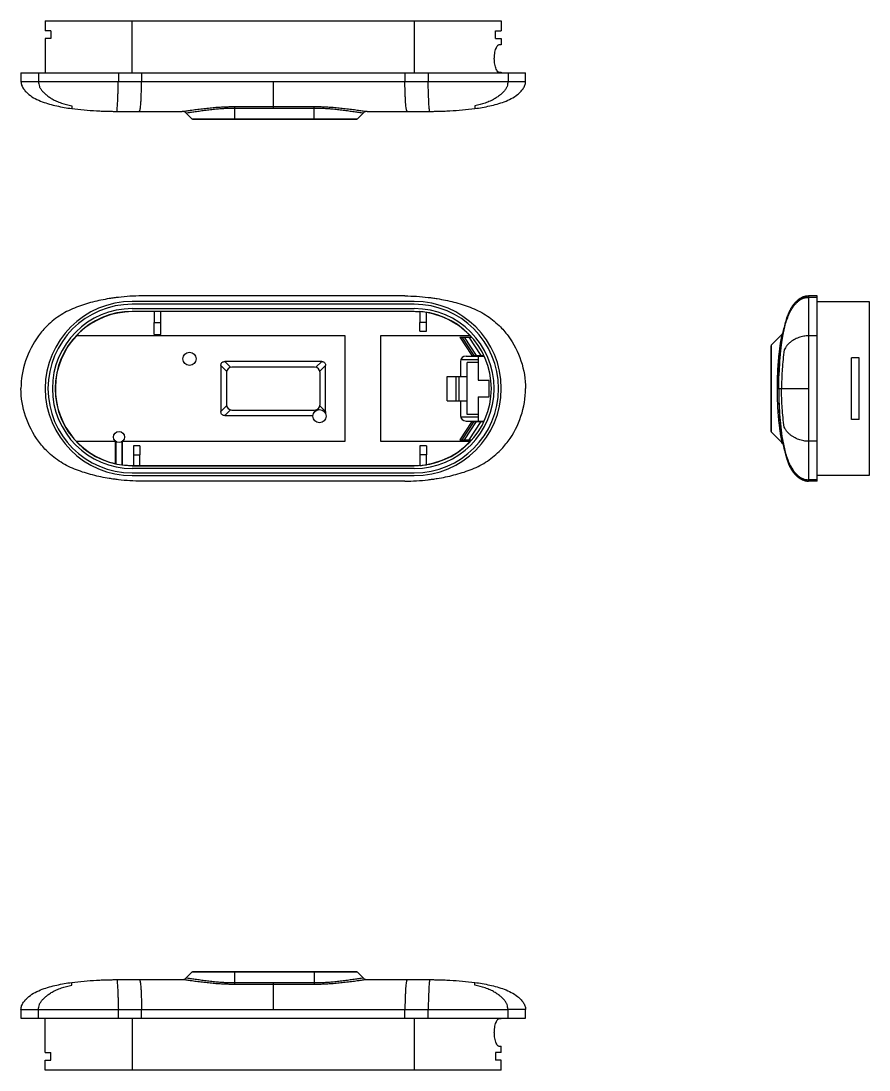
# Model space of a CAD drawing. Extents: x 12 to 460, y -119 to 203.
# Drawn here: x 157.4 to 234.4, y -119.3 to -24.1 of the extents above; entities that cross this region are included whole.
import ezdxf

# ---------------------------------------------------------------- set-up
doc = ezdxf.new("R2010")
doc.units = 0
doc.header["$LTSCALE"] = 16.335
doc.header["$MEASUREMENT"] = 0
doc.layers.get('0').update_dxf_attribs({"linetype": 'CONTINUOUS'})

msp = doc.modelspace()

# ---------------------------------------------------------------- linework, layer by layer
at = {"color": 7, "linetype": 'Continuous'}
for p, q in [((159.58, -24.143), (159.58, -25.043)), ((159.58, -24.143), (200.98, -24.143)), ((167.48, -28.843), (167.48, -24.143)), ((193.08, -24.143), (193.08, -28.843)), ((200.98, -24.143), (200.98, -25.043)), ((160.093, -25.043), (159.58, -25.043)), ((160.093, -25.043), (160.093, -25.743)), ((200.467, -25.043), (200.98, -25.043)), ((200.467, -25.743), (200.467, -25.043)), ((159.58, -25.743), (159.58, -28.843)), ((160.093, -25.743), (159.58, -25.743)), ((200.467, -25.743), (200.98, -25.743)), ((200.98, -26.293), (200.76, -26.293)), ((200.98, -25.743), (200.98, -26.293)), ((157.38, -28.843), (157.38, -29.643)), ((157.38, -28.843), (203.18, -28.843)), ((158.968, -28.843), (158.969, -29.644)), ((166.22, -28.843), (166.22, -29.643)), ((168.333, -28.843), (168.333, -29.643)), ((192.227, -28.843), (192.227, -29.643)), ((194.34, -28.843), (194.34, -29.643)), ((200.76, -28.793), (200.98, -28.793)), ((200.98, -28.793), (200.98, -28.843)), ((201.592, -28.843), (201.591, -29.644)), ((203.18, -29.643), (203.18, -28.843)), ((157.38, -29.643), (203.18, -29.643)), ((180.28, -29.643), (180.28, -32.047)), ((161.985, -31.845), (161.985, -32.085)), ((161.985, -32.085), (161.985, -32.087)), ((166.095, -32.343), (171.997, -32.343)), ((176.804, -33.043), (176.805, -31.908)), ((184.004, -33.043), (184.004, -31.908)), ((188.812, -32.343), (194.465, -32.343)), ((198.575, -31.845), (198.575, -32.085)), ((198.575, -32.085), (198.575, -32.087)), ((172.351, -32.49), (172.875, -33.014)), ((172.875, -33.014), (187.934, -33.014)), ((172.946, -33.043), (187.863, -33.043)), ((188.458, -32.49), (187.934, -33.014)), ((192.227, -49.091), (168.333, -49.091)), ((228.766, -49.094), (228.767, -49.094)), ((228.859, -49.091), (228.767, -49.094)), ((228.859, -49.091), (228.859, -65.891)), ((229.659, -49.091), (228.859, -49.091)), ((229.659, -49.217), (228.859, -49.217)), ((229.659, -65.891), (229.659, -49.091)), ((193.08, -49.591), (167.48, -49.591)), ((193.08, -49.841), (167.48, -49.841)), ((167.48, -50.241), (193.08, -50.241)), ((227.857, -49.517), (227.858, -49.517)), ((229.659, -49.591), (234.359, -49.591)), ((234.359, -49.591), (234.359, -65.391)), ((167.48, -50.491), (167.48, -50.514)), ((193.08, -50.491), (167.48, -50.491)), ((169.48, -50.514), (167.48, -50.514)), ((169.48, -50.494), (169.48, -51.491)), ((170.08, -50.494), (169.48, -50.494)), ((170.08, -51.491), (170.08, -50.494)), ((193.08, -50.514), (170.08, -50.514)), ((193.08, -50.491), (193.08, -50.514)), ((193.58, -50.512), (193.58, -51.491)), ((194.18, -51.491), (194.18, -50.581)), ((169.48, -51.491), (170.08, -51.491)), ((169.484, -52.587), (169.484, -51.491)), ((170.077, -52.587), (170.077, -51.491)), ((194.18, -51.491), (193.58, -51.491)), ((193.584, -52.287), (193.584, -51.491)), ((193.584, -52.287), (194.177, -52.287)), ((194.177, -52.287), (194.177, -51.491)), ((226.603, -52.237), (226.504, -52.749)), ((226.603, -52.237), (226.603, -52.234)), ((162.421, -52.687), (186.77, -52.687)), ((169.484, -52.587), (170.077, -52.587)), ((186.77, -52.687), (186.77, -62.282)), ((190.03, -52.687), (198.139, -52.687)), ((190.03, -62.282), (190.03, -52.687)), ((197.212, -52.841), (198.311, -52.841)), ((197.212, -52.841), (198.305, -54.491)), ((197.388, -52.841), (198.48, -54.491)), ((198.729, -54.491), (197.636, -52.841)), ((199.153, -54.491), (198.06, -52.841)), ((225.488, -53.561), (226.458, -52.591)), ((226.504, -52.75), (226.504, -52.749)), ((229.659, -52.711), (228.858, -52.711)), ((225.459, -53.632), (225.459, -61.349)), ((225.488, -53.561), (225.488, -61.42)), ((184.676, -55.041), (175.884, -55.041)), ((175.884, -55.041), (176.401, -55.558)), ((184.159, -55.558), (184.676, -55.041)), ((197.28, -55.041), (197.28, -56.392)), ((198.88, -54.893), (197.302, -54.893)), ((197.78, -54.541), (199.422, -54.541)), ((198.88, -55.141), (197.88, -55.141)), ((197.88, -59.841), (197.88, -55.141)), ((198.305, -54.491), (199.403, -54.491)), ((198.88, -54.541), (198.88, -56.741)), ((232.759, -60.291), (232.759, -54.691)), ((233.459, -54.691), (232.759, -54.691)), ((233.459, -60.291), (233.459, -54.691)), ((175.53, -55.394), (175.53, -59.587)), ((176.047, -55.911), (175.53, -55.394)), ((176.03, -56.041), (176.03, -58.941)), ((184.03, -55.541), (176.53, -55.541)), ((185.03, -55.394), (184.513, -55.911)), ((184.53, -58.941), (184.53, -56.041)), ((185.03, -59.587), (185.03, -55.394)), ((196.08, -56.391), (197.88, -56.391)), ((196.08, -58.591), (196.08, -56.391)), ((196.855, -56.391), (196.855, -58.591)), ((197.129, -56.391), (197.129, -58.591)), ((198.88, -56.741), (199.88, -56.741)), ((199.88, -58.241), (199.88, -56.741)), ((226.012, -57.491), (228.859, -57.491)), ((196.08, -58.591), (197.88, -58.591)), ((197.28, -58.591), (197.28, -59.941)), ((198.88, -58.241), (199.88, -58.241)), ((198.88, -58.241), (198.88, -60.441)), ((175.53, -59.587), (176.047, -59.07)), ((176.401, -59.424), (175.884, -59.941)), ((175.884, -59.941), (183.882, -59.941)), ((176.53, -59.441), (184.03, -59.441)), ((184.159, -59.424), (184.197, -59.461)), ((184.513, -59.07), (185.03, -59.587)), ((198.88, -59.841), (197.88, -59.841)), ((198.305, -60.491), (197.212, -62.141)), ((198.88, -60.091), (197.303, -60.091)), ((198.48, -60.491), (197.388, -62.141)), ((197.636, -62.141), (198.729, -60.491)), ((197.78, -60.441), (199.422, -60.441)), ((198.06, -62.141), (199.153, -60.491)), ((198.305, -60.491), (199.403, -60.491)), ((233.459, -60.291), (232.759, -60.291)), ((226.458, -62.39), (225.488, -61.42)), ((165.963, -62.282), (162.409, -62.282)), ((165.963, -64.3), (165.963, -62.282)), ((165.98, -62.291), (165.98, -64.321)), ((166.58, -64.425), (166.58, -62.291)), ((166.597, -64.411), (166.597, -62.282)), ((186.77, -62.282), (166.597, -62.282)), ((167.584, -62.694), (167.584, -63.491)), ((168.177, -62.694), (167.584, -62.694)), ((168.177, -62.694), (168.177, -63.491)), ((198.151, -62.282), (190.03, -62.282)), ((194.177, -62.694), (193.584, -62.694)), ((193.584, -62.694), (193.584, -63.491)), ((194.177, -62.694), (194.177, -63.491)), ((197.212, -62.141), (198.311, -62.141)), ((226.504, -62.23), (226.504, -62.232)), ((226.504, -62.232), (226.603, -62.744)), ((226.603, -62.744), (226.603, -62.747)), ((229.659, -62.27), (228.858, -62.271)), ((167.58, -63.491), (167.58, -64.487)), ((167.58, -63.491), (168.18, -63.491)), ((168.18, -64.487), (168.18, -63.491)), ((194.18, -63.491), (193.58, -63.491)), ((193.58, -63.491), (193.58, -64.469)), ((194.18, -64.4), (194.18, -63.491)), ((165.963, -64.3), (165.98, -64.321)), ((167.48, -64.491), (167.48, -64.467)), ((167.48, -64.467), (167.58, -64.467)), ((167.48, -64.491), (193.08, -64.491)), ((168.18, -64.487), (167.58, -64.487)), ((168.18, -64.467), (193.08, -64.467)), ((193.08, -64.491), (193.08, -64.467)), ((193.08, -64.741), (167.48, -64.741)), ((167.48, -65.141), (193.08, -65.141)), ((167.48, -65.391), (193.08, -65.391)), ((227.857, -65.464), (227.858, -65.465)), ((234.359, -65.391), (229.659, -65.391)), ((192.227, -65.891), (168.333, -65.891)), ((228.763, -65.887), (228.768, -65.887)), ((228.768, -65.887), (228.859, -65.891)), ((229.659, -65.764), (228.859, -65.764)), ((229.659, -65.891), (228.859, -65.891)), ((166.095, -111.115), (171.997, -111.115)), ((172.351, -110.968), (172.875, -110.444)), ((187.934, -110.444), (172.875, -110.444)), ((187.863, -110.415), (172.946, -110.415)), ((176.805, -111.55), (176.804, -110.415)), ((184.004, -110.415), (184.004, -111.55)), ((188.458, -110.968), (187.934, -110.444)), ((188.812, -111.115), (194.465, -111.115)), ((161.985, -111.373), (161.985, -111.371)), ((161.985, -111.613), (161.985, -111.373)), ((180.28, -111.411), (180.28, -113.815)), ((198.575, -111.373), (198.575, -111.371)), ((198.575, -111.613), (198.575, -111.373)), ((157.38, -113.815), (157.38, -114.615)), ((157.38, -113.815), (201.592, -113.815)), ((158.968, -114.615), (158.969, -113.814)), ((166.22, -114.615), (166.22, -113.815)), ((168.333, -114.615), (168.333, -113.815)), ((192.227, -114.615), (192.227, -113.815)), ((194.34, -114.615), (194.34, -113.815)), ((201.592, -114.615), (201.591, -113.814)), ((203.18, -113.815), (201.592, -113.814)), ((203.18, -114.615), (203.18, -113.815)), ((157.38, -114.615), (203.18, -114.615)), ((159.58, -117.715), (159.58, -114.615)), ((167.48, -114.615), (167.48, -119.315)), ((193.08, -114.615), (193.08, -119.315)), ((200.98, -114.665), (200.761, -114.665)), ((200.98, -114.665), (200.98, -114.615)), ((159.58, -117.715), (160.093, -117.715)), ((160.093, -118.415), (160.093, -117.715)), ((200.98, -117.715), (200.467, -117.715)), ((200.467, -117.715), (200.467, -118.415)), ((200.761, -117.165), (200.98, -117.165)), ((200.98, -117.715), (200.98, -117.165)), ((159.58, -119.315), (159.58, -118.415)), ((159.58, -118.415), (160.093, -118.415)), ((200.98, -118.415), (200.467, -118.415)), ((200.98, -119.315), (200.98, -118.415)), ((200.98, -119.315), (159.58, -119.315))]:
    msp.add_line(p, q, dxfattribs=at)
for centre, radius in [((172.68, -54.791), 0.6), ((184.48, -59.991), 0.6), ((166.28, -61.891), 0.5)]:
    msp.add_circle(centre, radius, dxfattribs=at)
for centre, radius, start, end in [((171.997, -32.843), 0.5, 45.00036, 90.00051), ((188.812, -32.843), 0.5, 89.99949, 134.99964), ((172.946, -32.943), 0.1, 225, 270), ((187.863, -32.943), 0.1, 270, 315), ((167.48, -57.491), 7.9, 90, 270), ((167.48, -57.491), 7.65, 90, 270), ((167.48, -57.491), 7.25, 90, 270), ((193.08, -57.491), 7.9, 270, 90), ((193.08, -57.491), 7.65, 270, 90), ((193.08, -57.491), 7.25, 270, 90), ((167.48, -57.491), 7, 90, 270), ((167.48, -57.491), 6.976, 90, 257.44266), ((193.08, -57.491), 7, 270, 90), ((193.08, -57.491), 6.976, 85.90038, 90), ((193.08, -57.491), 6.997, 80.95436, 85.90191), ((193.08, -57.491), 6.976, 41.80965, 80.96674), ((226.102, -52.241), 0.5, 315, 338.21608), ((226.104, -52.238), 0.5, 315.0003, 336.79943), ((225.559, -53.632), 0.1, 135, 180), ((197.78, -55.041), 0.5, 90, 180), ((193.08, -57.491), 6.976, 25.01678, 25.37896), ((176.53, -56.041), 0.5, 90, 180), ((184.03, -56.041), 0.5, 0, 90), ((176.53, -58.941), 0.5, 180, 270), ((184.03, -58.941), 0.5, 270, 0), ((197.78, -59.941), 0.5, 180, 270), ((193.08, -57.491), 6.976, 334.62104, 334.98322), ((225.559, -61.349), 0.1, 180, 225), ((193.08, -57.491), 6.976, 279.03322, 318.18973), ((226.102, -62.741), 0.5, 21.78392, 45), ((226.104, -62.743), 0.5, 23.20094, 45), ((167.48, -57.491), 6.976, 262.72642, 270), ((193.08, -57.491), 6.976, 270, 274.09962), ((193.08, -57.491), 6.997, 274.09809, 279.04564), ((171.997, -110.615), 0.5, 269.99949, 314.99964), ((172.946, -110.515), 0.1, 90, 135), ((187.863, -110.515), 0.1, 45, 90), ((188.812, -110.615), 0.5, 225.00036, 270.00051)]:
    msp.add_arc(centre, radius, start, end, dxfattribs=at)
for points, knots in [([(200.346, -27.543), (200.346, -27.485), (200.351, -27.334), (200.376, -27.1), (200.427, -26.854), (200.494, -26.642), (200.573, -26.47), (200.651, -26.348), (200.727, -26.293), (200.76, -26.293)], [0, 0, 0, 0, 0.17553, 0.452671, 0.704744, 0.928767, 1.118514, 1.268123, 1.369109, 1.369109, 1.369109, 1.369109]), ([(200.76, -28.793), (200.727, -28.793), (200.646, -28.734), (200.562, -28.597), (200.478, -28.403), (200.413, -28.176), (200.367, -27.924), (200.352, -27.749), (200.349, -27.657)], [0, 0, 0, 0, 0.101464, 0.269135, 0.48845, 0.730451, 0.977511, 1.255125, 1.255125, 1.255125, 1.255125]), ([(157.38, -29.643), (157.38, -29.757), (157.428, -29.989), (157.6, -30.298), (157.831, -30.571), (158.177, -30.89), (158.668, -31.206), (159.305, -31.477), (159.961, -31.686), (160.851, -31.912), (161.53, -32.026), (161.985, -32.087)], [0, 0, 0, 0, 0.341254, 0.69244, 1.05344, 1.409244, 2.10214, 2.791058, 3.480179, 4.167572, 5.543331, 5.543331, 5.543331, 5.543331]), ([(158.968, -29.644), (158.981, -29.713), (159.004, -29.857), (159.042, -30.087), (159.171, -30.314), (159.344, -30.538), (159.565, -30.756), (159.828, -30.969), (160.134, -31.178), (160.36, -31.303), (160.481, -31.362)], [0, 0, 0, 0, 0.208715, 0.438469, 0.69562, 0.978836, 1.287368, 1.624075, 1.992534, 2.396651, 2.396651, 2.396651, 2.396651]), ([(166.095, -32.343), (166.095, -32.336), (166.098, -32.31), (166.104, -32.249), (166.114, -32.143), (166.129, -31.972), (166.143, -31.776), (166.155, -31.559), (166.167, -31.331), (166.179, -31.04), (166.189, -30.748), (166.198, -30.468), (166.205, -30.219), (166.213, -29.941), (166.218, -29.746), (166.22, -29.643)], [0, 0, 0, 0, 0.020599, 0.080246, 0.182636, 0.342054, 0.59457, 0.771685, 0.994187, 1.278513, 1.64706, 1.869124, 2.118341, 2.395932, 2.703567, 2.703567, 2.703567, 2.703567]), ([(168.109, -32.343), (168.12, -32.343), (168.138, -32.326), (168.153, -32.299), (168.167, -32.264), (168.181, -32.22), (168.195, -32.162), (168.209, -32.09), (168.23, -31.954), (168.248, -31.786), (168.265, -31.574), (168.279, -31.35), (168.293, -31.056), (168.304, -30.758), (168.312, -30.471), (168.319, -30.217), (168.326, -29.938), (168.331, -29.744), (168.333, -29.643)], [0, 0, 0, 0, 0.03375, 0.060995, 0.097183, 0.143722, 0.202248, 0.274774, 0.364705, 0.613239, 0.783231, 1.000867, 1.287085, 1.666022, 1.895074, 2.149631, 2.428447, 2.731504, 2.731504, 2.731504, 2.731504]), ([(192.451, -32.343), (192.44, -32.343), (192.423, -32.326), (192.407, -32.299), (192.393, -32.264), (192.38, -32.22), (192.366, -32.162), (192.352, -32.09), (192.331, -31.954), (192.313, -31.786), (192.295, -31.574), (192.281, -31.35), (192.267, -31.056), (192.256, -30.758), (192.248, -30.471), (192.241, -30.217), (192.234, -29.938), (192.229, -29.744), (192.227, -29.643)], [0, 0, 0, 0, 0.03375, 0.060995, 0.097183, 0.143722, 0.202248, 0.274774, 0.364705, 0.613239, 0.783231, 1.000867, 1.287085, 1.666022, 1.895074, 2.149631, 2.428447, 2.731504, 2.731504, 2.731504, 2.731504]), ([(194.465, -32.343), (194.465, -32.336), (194.462, -32.31), (194.456, -32.249), (194.446, -32.143), (194.431, -31.972), (194.417, -31.776), (194.405, -31.559), (194.393, -31.331), (194.381, -31.04), (194.371, -30.748), (194.362, -30.468), (194.355, -30.219), (194.347, -29.941), (194.342, -29.746), (194.34, -29.643)], [0, 0, 0, 0, 0.020599, 0.080246, 0.182636, 0.342054, 0.59457, 0.771685, 0.994187, 1.278513, 1.64706, 1.869124, 2.118341, 2.395932, 2.703567, 2.703567, 2.703567, 2.703567]), ([(198.575, -32.087), (199.03, -32.026), (199.709, -31.912), (200.599, -31.686), (201.255, -31.477), (201.892, -31.206), (202.383, -30.89), (202.729, -30.571), (202.96, -30.298), (203.132, -29.989), (203.18, -29.757), (203.18, -29.643)], [0, 0, 0, 0, 1.375759, 2.063152, 2.752272, 3.441191, 4.134087, 4.489891, 4.850891, 5.202077, 5.543331, 5.543331, 5.543331, 5.543331]), ([(201.592, -29.644), (201.58, -29.713), (201.556, -29.857), (201.518, -30.087), (201.389, -30.314), (201.216, -30.538), (200.995, -30.756), (200.732, -30.969), (200.426, -31.178), (200.201, -31.303), (200.08, -31.362)], [0, 0, 0, 0, 0.208715, 0.438469, 0.69562, 0.978836, 1.287368, 1.624075, 1.992534, 2.396651, 2.396651, 2.396651, 2.396651]), ([(160.481, -31.362), (160.517, -31.38), (160.701, -31.466), (161.195, -31.654), (161.668, -31.776), (161.985, -31.845)], [0, 0, 0, 0, 0.12217, 0.610731, 1.582996, 1.582996, 1.582996, 1.582996]), ([(200.08, -31.362), (200.043, -31.38), (199.859, -31.466), (199.365, -31.654), (198.892, -31.776), (198.575, -31.845)], [0, 0, 0, 0, 0.12217, 0.610731, 1.582996, 1.582996, 1.582996, 1.582996]), ([(161.985, -32.087), (162.358, -32.136), (163.11, -32.215), (164.055, -32.282), (164.818, -32.319), (165.317, -32.335), (165.743, -32.342), (165.976, -32.343), (166.095, -32.343)], [0, 0, 0, 0, 1.128453, 2.266659, 2.841993, 3.421094, 3.765093, 4.120309, 4.120309, 4.120309, 4.120309]), ([(171.997, -32.343), (172.027, -32.339), (172.145, -32.324), (172.404, -32.29), (172.806, -32.236), (173.304, -32.169), (173.847, -32.1), (174.399, -32.038), (174.939, -31.986), (175.455, -31.948), (175.937, -31.924), (176.383, -31.91), (176.668, -31.908), (176.805, -31.908)], [0, 0, 0, 0, 0.08999, 0.356014, 0.78346, 1.307205, 1.864795, 2.425383, 2.972374, 3.492428, 3.97643, 4.421679, 4.831356, 4.831356, 4.831356, 4.831356]), ([(172.351, -32.49), (172.378, -32.486), (172.486, -32.47), (172.724, -32.436), (173.094, -32.381), (173.553, -32.312), (174.055, -32.242), (174.565, -32.178), (175.067, -32.125), (175.546, -32.086), (175.995, -32.06), (176.411, -32.047), (176.677, -32.044), (176.804, -32.044)], [0, 0, 0, 0, 0.082567, 0.327088, 0.720782, 1.2043, 1.720308, 2.240245, 2.748534, 3.232528, 3.68345, 4.098549, 4.480606, 4.480606, 4.480606, 4.480606]), ([(176.804, -32.044), (177.195, -32.044), (177.972, -32.045), (179.13, -32.046), (179.898, -32.047), (180.28, -32.047)], [0, 0, 0, 0, 1.171456, 2.329975, 3.47564, 3.47564, 3.47564, 3.47564]), ([(176.805, -31.908), (177.195, -31.908), (177.972, -31.909), (179.13, -31.91), (179.898, -31.91), (180.28, -31.91)], [0, 0, 0, 0, 1.171487, 2.329887, 3.475288, 3.475288, 3.475288, 3.475288]), ([(180.28, -31.91), (180.689, -31.91), (181.511, -31.91), (182.753, -31.909), (183.585, -31.908), (184.004, -31.908)], [0, 0, 0, 0, 1.226442, 2.467735, 3.724036, 3.724036, 3.724036, 3.724036]), ([(180.28, -32.047), (180.689, -32.047), (181.512, -32.046), (182.753, -32.045), (183.586, -32.044), (184.004, -32.044)], [0, 0, 0, 0, 1.226719, 2.468123, 3.724362, 3.724362, 3.724362, 3.724362]), ([(184.004, -31.908), (184.14, -31.908), (184.425, -31.91), (184.871, -31.923), (185.352, -31.948), (185.868, -31.986), (186.407, -32.038), (186.958, -32.1), (187.501, -32.169), (188, -32.236), (188.403, -32.29), (188.663, -32.324), (188.782, -32.339), (188.812, -32.343)], [0, 0, 0, 0, 0.409124, 0.853715, 1.337039, 1.856515, 2.403073, 2.963333, 3.520843, 4.04501, 4.47355, 4.740799, 4.831335, 4.831335, 4.831335, 4.831335]), ([(184.004, -32.044), (184.132, -32.044), (184.397, -32.046), (184.812, -32.06), (185.261, -32.085), (185.74, -32.125), (186.241, -32.177), (186.751, -32.242), (187.253, -32.312), (187.713, -32.38), (188.083, -32.435), (188.322, -32.47), (188.431, -32.486), (188.458, -32.49)], [0, 0, 0, 0, 0.381532, 0.796008, 1.246289, 1.729738, 2.237629, 2.757277, 3.273245, 3.75719, 4.151914, 4.397553, 4.480611, 4.480611, 4.480611, 4.480611]), ([(194.465, -32.343), (194.584, -32.343), (194.817, -32.342), (195.243, -32.335), (195.742, -32.319), (196.505, -32.282), (197.451, -32.215), (198.202, -32.136), (198.575, -32.087)], [0, 0, 0, 0, 0.355216, 0.699215, 1.278315, 1.853649, 2.991855, 4.120309, 4.120309, 4.120309, 4.120309]), ([(166.22, -49.217), (166.085, -49.233), (165.81, -49.269), (165.283, -49.349), (164.638, -49.469), (163.633, -49.702), (162.393, -50.078), (160.974, -50.755), (159.83, -51.673), (159.212, -52.383), (158.968, -52.712)], [0, 0, 0, 0, 0.408265, 0.832881, 1.599126, 2.373801, 3.927442, 5.47983, 7.060043, 8.290209, 8.290209, 8.290209, 8.290209]), ([(194.34, -49.217), (194.475, -49.233), (194.75, -49.269), (195.277, -49.349), (195.922, -49.469), (196.927, -49.702), (198.167, -50.078), (199.586, -50.755), (200.73, -51.673), (201.348, -52.383), (201.592, -52.712)], [0, 0, 0, 0, 0.408265, 0.832881, 1.599126, 2.373801, 3.927442, 5.47983, 7.060043, 8.290209, 8.290209, 8.290209, 8.290209]), ([(226.159, -57.491), (226.159, -57.104), (226.173, -56.331), (226.232, -55.173), (226.332, -54.017), (226.484, -52.867), (226.687, -51.919), (226.921, -51.178), (227.139, -50.637), (227.372, -50.209), (227.602, -49.898), (227.799, -49.686), (228.02, -49.499), (228.271, -49.346), (228.553, -49.242), (228.755, -49.217), (228.859, -49.217)], [0, 0, 0, 0, 1.159768, 2.318914, 3.47837, 4.638555, 5.798571, 6.381311, 6.966466, 7.548189, 7.83668, 8.124656, 8.413834, 8.704437, 8.999757, 9.30953, 9.30953, 9.30953, 9.30953]), ([(227.858, -49.517), (227.911, -49.472), (228.044, -49.37), (228.274, -49.231), (228.507, -49.138), (228.675, -49.104), (228.745, -49.096), (228.766, -49.094)], [0, 0, 0, 0, 0.207295, 0.503561, 0.802359, 0.953891, 1.016267, 1.016267, 1.016267, 1.016267]), ([(228.766, -49.094), (228.714, -49.098), (228.595, -49.117), (228.411, -49.174), (228.215, -49.266), (228.029, -49.381), (227.912, -49.471), (227.858, -49.517)], [0, 0, 0, 0, 0.156629, 0.361209, 0.575926, 0.802965, 1.0166, 1.0166, 1.0166, 1.0166]), ([(228.766, -49.094), (228.714, -49.098), (228.651, -49.108), (228.588, -49.123), (228.577, -49.126)], [0, 0, 0, 0, 0.1566288, 0.1922191, 0.1922191, 0.1922191, 0.1922191]), ([(226.603, -52.234), (226.604, -52.23), (226.646, -52.034), (226.738, -51.645), (226.904, -51.074), (227.081, -50.611), (227.258, -50.258), (227.41, -50.008), (227.587, -49.777), (227.742, -49.617), (227.836, -49.535), (227.857, -49.517)], [0, 0, 0, 0, 0.012517, 0.602763, 1.19848, 1.793798, 2.088847, 2.381049, 2.67093, 2.960649, 3.045008, 3.045008, 3.045008, 3.045008]), ([(227.365, -50.059), (227.356, -50.073), (227.331, -50.11), (227.289, -50.176), (227.241, -50.259), (227.193, -50.349), (227.148, -50.439), (227.108, -50.527), (227.072, -50.611), (227.041, -50.687), (227.018, -50.748), (227.002, -50.791), (226.992, -50.819), (226.986, -50.836), (226.981, -50.847), (226.979, -50.855), (226.976, -50.862), (226.974, -50.867), (226.973, -50.872), (226.971, -50.876), (226.97, -50.88), (226.969, -50.883), (226.968, -50.887), (226.967, -50.889), (226.966, -50.892), (226.965, -50.893), (226.965, -50.894)], [0, 0, 0, 0, 0.05031, 0.1345991, 0.2351187, 0.338852, 0.4394961, 0.5371836, 0.6291489, 0.7133412, 0.7818704, 0.8260491, 0.8520331, 0.8687333, 0.8801976, 0.8886527, 0.8953406, 0.9009006, 0.9057187, 0.9100494, 0.9140646, 0.9178811, 0.9212654, 0.9241337, 0.9265803, 0.9286833, 0.9286833, 0.9286833, 0.9286833]), ([(227.425, -49.975), (227.425, -49.975), (227.424, -49.977), (227.422, -49.979), (227.42, -49.982), (227.418, -49.985), (227.416, -49.988), (227.413, -49.992), (227.41, -49.996), (227.406, -50.001), (227.402, -50.007), (227.396, -50.014), (227.389, -50.024), (227.379, -50.039), (227.371, -50.051), (227.365, -50.059)], [0, 0, 0, 0, 0.0009812, 0.0042596, 0.0089243, 0.012022, 0.0157936, 0.0204062, 0.0259397, 0.0320476, 0.0390425, 0.0475643, 0.0587865, 0.0753393, 0.1026893, 0.1026893, 0.1026893, 0.1026893]), ([(227.857, -49.517), (227.852, -49.521), (227.838, -49.533), (227.815, -49.554), (227.787, -49.578), (227.76, -49.603), (227.734, -49.627), (227.709, -49.651), (227.685, -49.675), (227.662, -49.698), (227.639, -49.721), (227.618, -49.744), (227.597, -49.766), (227.577, -49.788), (227.558, -49.81), (227.539, -49.831), (227.522, -49.852), (227.505, -49.872), (227.49, -49.892), (227.475, -49.91), (227.461, -49.928), (227.449, -49.944), (227.438, -49.958), (227.429, -49.97), (227.422, -49.98), (227.418, -49.985), (227.416, -49.988), (227.415, -49.989)], [0, 0, 0, 0, 0.018111, 0.0564057, 0.0935243, 0.1297693, 0.1651839, 0.1997786, 0.2335636, 0.2665479, 0.2987362, 0.3301292, 0.3607252, 0.390514, 0.4194756, 0.4475729, 0.4747468, 0.5009114, 0.5259454, 0.549682, 0.5718928, 0.5922755, 0.6104338, 0.6258534, 0.6378804, 0.6457133, 0.6476802, 0.6476802, 0.6476802, 0.6476802]), ([(226.97, -50.879), (226.962, -50.903), (226.934, -50.985), (226.956, -50.919), (226.963, -50.901), (226.966, -50.892), (226.967, -50.887), (226.968, -50.884), (226.971, -50.876), (226.956, -50.921), (226.948, -50.943), (226.925, -51.013), (226.904, -51.079), (226.88, -51.153), (226.858, -51.229), (226.835, -51.307), (226.812, -51.388), (226.788, -51.473), (226.763, -51.566), (226.736, -51.669), (226.706, -51.788), (226.672, -51.929), (226.637, -52.08), (226.614, -52.185), (226.603, -52.234)], [0, 0, 0, 0, 0.075262, 0.114481, 0.129641, 0.137485, 0.142313, 0.145628, 0.148076, 0.164911, 0.21506, 0.281592, 0.35584, 0.433124, 0.512267, 0.593398, 0.677255, 0.765185, 0.859481, 0.963999, 1.084755, 1.229454, 1.398354, 1.550487, 1.550487, 1.550487, 1.550487]), ([(158.968, -52.712), (158.46, -53.396), (157.669, -54.936), (157.38, -56.643), (157.38, -57.491)], [0, 0, 0, 0, 2.556317, 5.098388, 5.098388, 5.098388, 5.098388]), ([(201.592, -52.712), (202.1, -53.396), (202.892, -54.936), (203.18, -56.643), (203.18, -57.491)], [0, 0, 0, 0, 2.556317, 5.098388, 5.098388, 5.098388, 5.098388]), ([(226.415, -52.797), (226.402, -52.862), (226.37, -53.024), (226.316, -53.317), (226.25, -53.72), (226.19, -54.167), (226.155, -54.483), (226.141, -54.622)], [0, 0, 0, 0, 0.200962, 0.493801, 0.895191, 1.426138, 1.846821, 1.846821, 1.846821, 1.846821]), ([(226.159, -57.491), (226.159, -57.098), (226.171, -56.313), (226.227, -55.136), (226.326, -53.963), (226.432, -53.169), (226.501, -52.766), (226.504, -52.75)], [0, 0, 0, 0, 1.177921, 2.354869, 3.532803, 4.708635, 4.758128, 4.758128, 4.758128, 4.758128]), ([(226.504, -52.75), (226.496, -52.796), (226.477, -52.908), (226.45, -53.078), (226.424, -53.252), (226.403, -53.4), (226.387, -53.528), (226.372, -53.64), (226.36, -53.74), (226.349, -53.83), (226.34, -53.913), (226.331, -53.991), (226.324, -54.063), (226.316, -54.131), (226.31, -54.195), (226.304, -54.255), (226.298, -54.31), (226.294, -54.362), (226.289, -54.41), (226.285, -54.454), (226.281, -54.493), (226.278, -54.528), (226.276, -54.558), (226.273, -54.584), (226.272, -54.605), (226.269, -54.622), (226.271, -54.629), (226.268, -54.635), (226.269, -54.635)], [0, 0, 0, 0, 0.139448, 0.341309, 0.517189, 0.664871, 0.791884, 0.903441, 1.003176, 1.093694, 1.176937, 1.254405, 1.327011, 1.395166, 1.459311, 1.519484, 1.57564, 1.627734, 1.675716, 1.719523, 1.759071, 1.794241, 1.824892, 1.850894, 1.87198, 1.887695, 1.897344, 1.900122, 1.900122, 1.900122, 1.900122]), ([(226.458, -52.591), (226.457, -52.598), (226.451, -52.625), (226.445, -52.653), (226.441, -52.674)], [0, 0, 0, 0, 0.01907423, 0.08442052, 0.08442052, 0.08442052, 0.08442052]), ([(228.858, -52.711), (228.789, -52.705), (228.643, -52.703), (228.426, -52.751), (228.196, -52.79), (227.973, -52.868), (227.754, -52.96), (227.54, -53.071), (227.333, -53.198), (227.202, -53.296), (227.14, -53.35)], [0, 0, 0, 0, 0.205759, 0.43333, 0.666594, 0.902912, 1.139978, 1.379932, 1.624166, 1.869592, 1.869592, 1.869592, 1.869592]), ([(226.657, -53.985), (226.574, -54.565), (226.473, -55.639), (226.423, -56.716), (226.417, -57.208)], [0, 0, 0, 0, 1.757745, 3.232846, 3.232846, 3.232846, 3.232846]), ([(227.14, -53.35), (227.123, -53.365), (227.04, -53.439), (226.911, -53.581), (226.769, -53.78), (226.692, -53.917), (226.657, -53.985)], [0, 0, 0, 0, 0.0700848, 0.3316431, 0.5733298, 0.8028746, 0.8028746, 0.8028746, 0.8028746]), ([(175.53, -55.394), (175.53, -55.354), (175.539, -55.277), (175.585, -55.173), (175.663, -55.095), (175.767, -55.049), (175.844, -55.041), (175.884, -55.041)], [0, 0, 0, 0, 0.1196739, 0.229072, 0.3345936, 0.4438175, 0.5636043, 0.5636043, 0.5636043, 0.5636043]), ([(184.676, -55.041), (184.716, -55.041), (184.793, -55.049), (184.897, -55.095), (184.976, -55.173), (185.021, -55.277), (185.03, -55.354), (185.03, -55.394)], [0, 0, 0, 0, 0.1196739, 0.229072, 0.3345936, 0.4438175, 0.5636043, 0.5636043, 0.5636043, 0.5636043]), ([(226.141, -54.622), (226.133, -54.709), (226.099, -55.067), (226.054, -55.72), (226.02, -56.59), (226.012, -57.187), (226.012, -57.491)], [0, 0, 0, 0, 0.260955, 1.080251, 1.962087, 2.872235, 2.872235, 2.872235, 2.872235]), ([(226.269, -54.636), (226.267, -54.664), (226.24, -54.98), (226.205, -55.529), (226.184, -56.05), (226.177, -56.282)], [0, 0, 0, 0, 0.08523, 0.95068, 1.64953, 1.64953, 1.64953, 1.64953]), ([(158.968, -62.269), (158.46, -61.585), (157.669, -60.046), (157.38, -58.338), (157.38, -57.491)], [0, 0, 0, 0, 2.556317, 5.098388, 5.098388, 5.098388, 5.098388]), ([(201.592, -62.269), (202.1, -61.585), (202.892, -60.046), (203.18, -58.338), (203.18, -57.491)], [0, 0, 0, 0, 2.556317, 5.098388, 5.098388, 5.098388, 5.098388]), ([(226.012, -57.491), (226.012, -57.794), (226.02, -58.39), (226.054, -59.259), (226.099, -59.912), (226.133, -60.271), (226.141, -60.359)], [0, 0, 0, 0, 0.908625, 1.789084, 2.607825, 2.872216, 2.872216, 2.872216, 2.872216]), ([(226.159, -57.491), (226.159, -57.814), (226.163, -58.197), (226.173, -58.58), (226.175, -58.64)], [0, 0, 0, 0, 0.968627, 1.149274, 1.149274, 1.149274, 1.149274]), ([(226.159, -57.491), (226.159, -57.883), (226.171, -58.668), (226.227, -59.845), (226.326, -61.018), (226.432, -61.812), (226.501, -62.214), (226.504, -62.23)], [0, 0, 0, 0, 1.177921, 2.354869, 3.532803, 4.708635, 4.757192, 4.757192, 4.757192, 4.757192]), ([(226.159, -57.491), (226.159, -57.877), (226.173, -58.65), (226.232, -59.808), (226.332, -60.964), (226.484, -62.114), (226.687, -63.062), (226.921, -63.803), (227.139, -64.344), (227.372, -64.772), (227.602, -65.083), (227.799, -65.296), (228.02, -65.483), (228.271, -65.635), (228.553, -65.74), (228.755, -65.764), (228.859, -65.764)], [0, 0, 0, 0, 1.159768, 2.318914, 3.47837, 4.638555, 5.798571, 6.381311, 6.966466, 7.548189, 7.83668, 8.124656, 8.413834, 8.704437, 8.999757, 9.30953, 9.30953, 9.30953, 9.30953]), ([(226.657, -60.996), (226.574, -60.416), (226.473, -59.342), (226.423, -58.265), (226.417, -57.773)], [0, 0, 0, 0, 1.757745, 3.232846, 3.232846, 3.232846, 3.232846]), ([(226.177, -58.699), (226.184, -58.931), (226.205, -59.451), (226.24, -59.999), (226.266, -60.316), (226.269, -60.346)], [0, 0, 0, 0, 0.695261, 1.560154, 1.649019, 1.649019, 1.649019, 1.649019]), ([(175.884, -59.941), (175.843, -59.941), (175.766, -59.932), (175.661, -59.885), (175.584, -59.806), (175.538, -59.703), (175.53, -59.627), (175.53, -59.587)], [0, 0, 0, 0, 0.1209392, 0.2309851, 0.3364171, 0.4452082, 0.5636036, 0.5636036, 0.5636036, 0.5636036]), ([(185.03, -59.587), (185.03, -59.609), (185.027, -59.652), (185.018, -59.694), (185.012, -59.714)], [0, 0, 0, 0, 0.0663792, 0.1284697, 0.1284697, 0.1284697, 0.1284697]), ([(226.141, -60.359), (226.155, -60.498), (226.19, -60.812), (226.25, -61.259), (226.316, -61.663), (226.369, -61.957), (226.402, -62.118), (226.415, -62.184)], [0, 0, 0, 0, 0.417988, 0.949759, 1.351797, 1.645113, 1.84644, 1.84644, 1.84644, 1.84644]), ([(226.269, -60.346), (226.266, -60.346), (226.272, -60.358), (226.27, -60.369), (226.273, -60.389), (226.275, -60.412), (226.277, -60.44), (226.28, -60.472), (226.283, -60.508), (226.287, -60.548), (226.291, -60.591), (226.295, -60.639), (226.3, -60.69), (226.306, -60.746), (226.312, -60.805), (226.318, -60.868), (226.326, -60.936), (226.333, -61.008), (226.342, -61.085), (226.351, -61.168), (226.362, -61.258), (226.374, -61.356), (226.388, -61.465), (226.404, -61.587), (226.424, -61.727), (226.448, -61.888), (226.474, -62.059), (226.494, -62.176), (226.504, -62.23)], [0, 0, 0, 0, 0.009597, 0.02313, 0.041925, 0.065459, 0.093378, 0.125461, 0.161585, 0.201631, 0.245544, 0.293313, 0.344959, 0.400523, 0.460066, 0.523661, 0.591542, 0.664056, 0.741438, 0.824472, 0.914365, 1.012663, 1.121427, 1.243481, 1.382755, 1.544118, 1.733724, 1.899932, 1.899932, 1.899932, 1.899932]), ([(227.14, -61.631), (227.123, -61.616), (227.04, -61.542), (226.911, -61.401), (226.769, -61.201), (226.692, -61.064), (226.657, -60.996)], [0, 0, 0, 0, 0.0700848, 0.3316431, 0.5733298, 0.8028746, 0.8028746, 0.8028746, 0.8028746]), ([(228.858, -62.27), (228.789, -62.276), (228.643, -62.279), (228.426, -62.23), (228.196, -62.191), (227.973, -62.113), (227.754, -62.022), (227.54, -61.911), (227.333, -61.783), (227.202, -61.685), (227.14, -61.631)], [0, 0, 0, 0, 0.205759, 0.43333, 0.666594, 0.902912, 1.139978, 1.379932, 1.624166, 1.869592, 1.869592, 1.869592, 1.869592]), ([(166.22, -65.764), (166.085, -65.748), (165.81, -65.713), (165.283, -65.632), (164.638, -65.513), (163.633, -65.279), (162.393, -64.903), (160.974, -64.226), (159.83, -63.308), (159.212, -62.599), (158.968, -62.269)], [0, 0, 0, 0, 0.408265, 0.832881, 1.599126, 2.373801, 3.927442, 5.47983, 7.060043, 8.290209, 8.290209, 8.290209, 8.290209]), ([(194.34, -65.764), (194.475, -65.748), (194.75, -65.713), (195.277, -65.632), (195.922, -65.513), (196.927, -65.279), (198.167, -64.903), (199.586, -64.226), (200.73, -63.308), (201.348, -62.599), (201.592, -62.269)], [0, 0, 0, 0, 0.408265, 0.832881, 1.599126, 2.373801, 3.927442, 5.47983, 7.060043, 8.290209, 8.290209, 8.290209, 8.290209]), ([(226.428, -62.248), (226.432, -62.268), (226.441, -62.309), (226.45, -62.35), (226.454, -62.371)], [0, 0, 0, 0, 0.0603962, 0.125865, 0.125865, 0.125865, 0.125865]), ([(226.603, -62.747), (226.604, -62.751), (226.646, -62.948), (226.738, -63.336), (226.904, -63.907), (227.081, -64.371), (227.258, -64.723), (227.41, -64.973), (227.587, -65.205), (227.742, -65.364), (227.836, -65.446), (227.857, -65.464)], [0, 0, 0, 0, 0.012525, 0.602771, 1.198488, 1.793806, 2.088855, 2.381057, 2.670938, 2.960658, 3.045017, 3.045017, 3.045017, 3.045017]), ([(226.603, -62.747), (226.603, -62.748), (226.617, -62.814), (226.644, -62.935), (226.683, -63.101), (226.718, -63.241), (226.749, -63.36), (226.776, -63.464), (226.802, -63.558), (226.826, -63.644), (226.85, -63.727), (226.874, -63.806), (226.898, -63.883), (226.921, -63.957), (226.943, -64.022), (226.957, -64.063), (226.963, -64.082), (226.963, -64.083)], [0, 0, 0, 0, 0.002464, 0.202649, 0.371295, 0.513833, 0.635748, 0.741787, 0.837185, 0.926233, 1.01139, 1.094117, 1.175101, 1.253751, 1.325478, 1.381012, 1.384442, 1.384442, 1.384442, 1.384442]), ([(226.963, -64.081), (226.963, -64.081), (226.963, -64.082), (226.963, -64.083), (226.965, -64.086), (226.965, -64.088), (226.966, -64.091), (226.967, -64.094), (226.968, -64.097), (226.97, -64.1), (226.971, -64.104), (226.972, -64.108), (226.974, -64.112), (226.975, -64.117), (226.978, -64.123), (226.98, -64.13), (226.984, -64.14), (226.989, -64.154), (226.997, -64.177), (227.01, -64.213), (227.031, -64.269), (227.06, -64.34), (227.094, -64.421), (227.132, -64.507), (227.174, -64.595), (227.221, -64.685), (227.27, -64.773), (227.316, -64.847), (227.351, -64.901), (227.373, -64.933), (227.385, -64.951), (227.394, -64.963), (227.399, -64.971), (227.404, -64.977), (227.408, -64.983), (227.411, -64.987), (227.414, -64.991), (227.417, -64.995), (227.419, -64.997), (227.42, -65), (227.422, -65.002), (227.424, -65.004), (227.425, -65.006), (227.425, -65.006)], [0, 0, 0, 0, 0.000001, 0.002224, 0.004936, 0.008673, 0.011022, 0.013765, 0.016982, 0.020692, 0.02459, 0.028726, 0.033245, 0.038355, 0.044375, 0.051835, 0.061717, 0.075717, 0.096978, 0.132703, 0.193318, 0.27436, 0.363204, 0.456959, 0.555784, 0.658084, 0.761099, 0.856154, 0.919646, 0.953422, 0.973099, 0.98626, 0.995884, 1.003473, 1.009883, 1.015577, 1.020523, 1.024568, 1.027937, 1.030785, 1.03322, 1.037146, 1.038433, 1.038433, 1.038433, 1.038433]), ([(227.416, -64.993), (227.414, -64.995), (227.424, -65.001), (227.427, -65.01), (227.437, -65.022), (227.448, -65.036), (227.46, -65.052), (227.474, -65.07), (227.488, -65.088), (227.504, -65.108), (227.521, -65.128), (227.538, -65.149), (227.557, -65.17), (227.576, -65.192), (227.596, -65.214), (227.617, -65.236), (227.639, -65.259), (227.661, -65.283), (227.684, -65.306), (227.708, -65.33), (227.733, -65.354), (227.759, -65.378), (227.786, -65.403), (227.814, -65.427), (227.838, -65.448), (227.852, -65.46), (227.857, -65.464)], [0, 0, 0, 0, 0.0078402, 0.019556, 0.0347648, 0.0527904, 0.0730992, 0.0952797, 0.119018, 0.1440771, 0.1702841, 0.1975138, 0.2256775, 0.2547142, 0.2845853, 0.3152705, 0.346759, 0.3790494, 0.4121424, 0.446043, 0.4807604, 0.5163054, 0.5526888, 0.5899533, 0.6284019, 0.6466814, 0.6466814, 0.6466814, 0.6466814]), ([(227.858, -65.465), (227.911, -65.509), (228.044, -65.611), (228.274, -65.75), (228.507, -65.843), (228.673, -65.877), (228.743, -65.885), (228.763, -65.887)], [0, 0, 0, 0, 0.207178, 0.503444, 0.802242, 0.953775, 1.012787, 1.012787, 1.012787, 1.012787]), ([(227.858, -65.465), (227.911, -65.51), (228.027, -65.598), (228.21, -65.712), (228.402, -65.804), (228.586, -65.863), (228.707, -65.882), (228.763, -65.887)], [0, 0, 0, 0, 0.209138, 0.435292, 0.645982, 0.846527, 1.013129, 1.013129, 1.013129, 1.013129]), ([(228.571, -65.854), (228.58, -65.856), (228.643, -65.872), (228.707, -65.882), (228.763, -65.887)], [0, 0, 0, 0, 0.0281981, 0.1948004, 0.1948004, 0.1948004, 0.1948004]), ([(161.985, -111.371), (162.358, -111.322), (163.11, -111.243), (164.055, -111.176), (164.818, -111.139), (165.317, -111.123), (165.743, -111.116), (165.976, -111.115), (166.095, -111.115)], [0, 0, 0, 0, 1.128453, 2.266659, 2.841993, 3.421094, 3.765093, 4.120309, 4.120309, 4.120309, 4.120309]), ([(166.095, -111.115), (166.095, -111.122), (166.098, -111.148), (166.104, -111.209), (166.114, -111.315), (166.129, -111.486), (166.143, -111.682), (166.155, -111.899), (166.167, -112.127), (166.179, -112.418), (166.189, -112.71), (166.198, -112.99), (166.205, -113.239), (166.213, -113.517), (166.218, -113.712), (166.22, -113.815)], [0, 0, 0, 0, 0.020599, 0.080246, 0.182636, 0.342054, 0.59457, 0.771685, 0.994187, 1.278513, 1.64706, 1.869124, 2.118341, 2.395932, 2.703567, 2.703567, 2.703567, 2.703567]), ([(168.109, -111.115), (168.12, -111.115), (168.138, -111.132), (168.153, -111.159), (168.167, -111.193), (168.181, -111.238), (168.195, -111.296), (168.209, -111.368), (168.23, -111.504), (168.248, -111.672), (168.265, -111.884), (168.279, -112.108), (168.293, -112.402), (168.304, -112.7), (168.312, -112.987), (168.319, -113.241), (168.326, -113.52), (168.331, -113.714), (168.333, -113.815)], [0, 0, 0, 0, 0.03375, 0.060995, 0.097183, 0.143722, 0.202248, 0.274774, 0.364705, 0.613239, 0.783231, 1.000867, 1.287085, 1.666022, 1.895074, 2.149631, 2.428447, 2.731504, 2.731504, 2.731504, 2.731504]), ([(176.805, -111.55), (176.668, -111.55), (176.384, -111.548), (175.938, -111.534), (175.456, -111.51), (174.941, -111.472), (174.401, -111.42), (173.849, -111.358), (173.307, -111.289), (172.808, -111.222), (172.405, -111.168), (172.145, -111.134), (172.027, -111.119), (171.997, -111.115)], [0, 0, 0, 0, 0.409351, 0.854159, 1.337676, 1.857307, 2.403969, 2.964267, 3.521692, 4.04567, 4.474152, 4.741062, 4.831356, 4.831356, 4.831356, 4.831356]), ([(176.804, -111.414), (176.677, -111.414), (176.412, -111.411), (175.996, -111.398), (175.547, -111.372), (175.068, -111.333), (174.567, -111.281), (174.057, -111.216), (173.555, -111.146), (173.095, -111.078), (172.725, -111.022), (172.486, -110.988), (172.378, -110.972), (172.351, -110.968)], [0, 0, 0, 0, 0.381754, 0.796442, 1.246913, 1.730513, 2.238498, 2.758168, 3.274029, 3.757771, 4.152424, 4.39776, 4.480606, 4.480606, 4.480606, 4.480606]), ([(188.458, -110.968), (188.431, -110.972), (188.323, -110.988), (188.085, -111.022), (187.715, -111.077), (187.255, -111.146), (186.753, -111.216), (186.243, -111.28), (185.741, -111.333), (185.262, -111.372), (184.813, -111.398), (184.397, -111.412), (184.132, -111.414), (184.004, -111.414)], [0, 0, 0, 0, 0.08278, 0.327607, 0.721374, 1.205092, 1.721207, 2.241125, 2.749317, 3.233159, 3.683891, 4.098776, 4.480611, 4.480611, 4.480611, 4.480611]), ([(188.812, -111.115), (188.782, -111.119), (188.664, -111.134), (188.405, -111.168), (188.002, -111.222), (187.504, -111.289), (186.961, -111.358), (186.409, -111.42), (185.869, -111.472), (185.354, -111.51), (184.871, -111.535), (184.425, -111.548), (184.141, -111.55), (184.004, -111.55)], [0, 0, 0, 0, 0.090232, 0.356597, 0.784105, 1.308035, 1.865709, 2.426263, 2.973148, 3.493047, 3.976855, 4.421886, 4.831335, 4.831335, 4.831335, 4.831335]), ([(192.451, -111.115), (192.44, -111.115), (192.423, -111.132), (192.407, -111.159), (192.393, -111.193), (192.38, -111.238), (192.366, -111.296), (192.352, -111.368), (192.331, -111.504), (192.313, -111.672), (192.295, -111.884), (192.281, -112.108), (192.267, -112.402), (192.256, -112.7), (192.248, -112.987), (192.241, -113.241), (192.234, -113.52), (192.229, -113.714), (192.227, -113.815)], [0, 0, 0, 0, 0.03375, 0.060995, 0.097183, 0.143722, 0.202248, 0.274774, 0.364705, 0.613239, 0.783231, 1.000867, 1.287085, 1.666022, 1.895074, 2.149631, 2.428447, 2.731504, 2.731504, 2.731504, 2.731504]), ([(194.465, -111.115), (194.465, -111.122), (194.462, -111.148), (194.456, -111.209), (194.446, -111.315), (194.431, -111.486), (194.417, -111.682), (194.405, -111.899), (194.393, -112.127), (194.381, -112.418), (194.371, -112.71), (194.362, -112.99), (194.355, -113.239), (194.347, -113.517), (194.342, -113.712), (194.34, -113.815)], [0, 0, 0, 0, 0.020599, 0.080246, 0.182636, 0.342054, 0.59457, 0.771685, 0.994187, 1.278513, 1.64706, 1.869124, 2.118341, 2.395932, 2.703567, 2.703567, 2.703567, 2.703567]), ([(194.465, -111.115), (194.584, -111.115), (194.817, -111.116), (195.243, -111.123), (195.742, -111.139), (196.505, -111.176), (197.451, -111.243), (198.202, -111.322), (198.575, -111.371)], [0, 0, 0, 0, 0.355216, 0.699215, 1.278315, 1.853649, 2.991855, 4.120309, 4.120309, 4.120309, 4.120309]), ([(157.38, -113.815), (157.38, -113.701), (157.428, -113.469), (157.6, -113.16), (157.831, -112.887), (158.177, -112.568), (158.668, -112.251), (159.305, -111.981), (159.961, -111.772), (160.851, -111.546), (161.53, -111.432), (161.985, -111.371)], [0, 0, 0, 0, 0.341254, 0.69244, 1.05344, 1.409244, 2.10214, 2.791058, 3.480179, 4.167572, 5.543331, 5.543331, 5.543331, 5.543331]), ([(158.968, -113.814), (158.981, -113.745), (159.004, -113.601), (159.042, -113.37), (159.171, -113.144), (159.344, -112.92), (159.565, -112.702), (159.828, -112.489), (160.134, -112.28), (160.36, -112.155), (160.481, -112.096)], [0, 0, 0, 0, 0.208715, 0.438469, 0.69562, 0.978836, 1.287368, 1.624075, 1.992534, 2.396651, 2.396651, 2.396651, 2.396651]), ([(160.481, -112.096), (160.517, -112.078), (160.701, -111.992), (161.195, -111.804), (161.668, -111.682), (161.985, -111.613)], [0, 0, 0, 0, 0.12217, 0.610731, 1.582996, 1.582996, 1.582996, 1.582996]), ([(180.28, -111.411), (179.898, -111.411), (179.13, -111.412), (177.972, -111.413), (177.195, -111.414), (176.804, -111.414)], [0, 0, 0, 0, 1.145666, 2.304185, 3.47564, 3.47564, 3.47564, 3.47564]), ([(180.28, -111.548), (179.898, -111.548), (179.13, -111.548), (177.972, -111.549), (177.195, -111.55), (176.805, -111.55)], [0, 0, 0, 0, 1.145402, 2.303801, 3.475288, 3.475288, 3.475288, 3.475288]), ([(184.004, -111.414), (183.586, -111.414), (182.753, -111.413), (181.512, -111.412), (180.689, -111.411), (180.28, -111.411)], [0, 0, 0, 0, 1.256239, 2.497644, 3.724362, 3.724362, 3.724362, 3.724362]), ([(184.004, -111.55), (183.585, -111.55), (182.753, -111.549), (181.511, -111.548), (180.689, -111.548), (180.28, -111.548)], [0, 0, 0, 0, 1.256302, 2.497595, 3.724036, 3.724036, 3.724036, 3.724036]), ([(198.575, -111.371), (199.03, -111.432), (199.709, -111.546), (200.599, -111.772), (201.255, -111.981), (201.892, -112.251), (202.383, -112.568), (202.729, -112.887), (202.96, -113.16), (203.132, -113.469), (203.18, -113.701), (203.18, -113.815)], [0, 0, 0, 0, 1.375759, 2.063152, 2.752272, 3.441191, 4.134087, 4.489891, 4.850891, 5.202077, 5.543331, 5.543331, 5.543331, 5.543331]), ([(200.08, -112.096), (200.043, -112.078), (199.859, -111.992), (199.365, -111.804), (198.892, -111.682), (198.575, -111.613)], [0, 0, 0, 0, 0.12217, 0.610731, 1.582996, 1.582996, 1.582996, 1.582996]), ([(201.592, -113.814), (201.58, -113.745), (201.556, -113.601), (201.518, -113.37), (201.389, -113.144), (201.216, -112.92), (200.995, -112.702), (200.732, -112.489), (200.426, -112.28), (200.201, -112.155), (200.08, -112.096)], [0, 0, 0, 0, 0.208715, 0.438469, 0.69562, 0.978836, 1.287368, 1.624075, 1.992534, 2.396651, 2.396651, 2.396651, 2.396651]), ([(200.347, -115.915), (200.347, -115.856), (200.352, -115.705), (200.377, -115.47), (200.428, -115.224), (200.495, -115.013), (200.574, -114.841), (200.652, -114.72), (200.727, -114.665), (200.761, -114.665)], [0, 0, 0, 0, 0.177, 0.454061, 0.705813, 0.929269, 1.118456, 1.267985, 1.368933, 1.368933, 1.368933, 1.368933]), ([(200.761, -117.165), (200.727, -117.165), (200.646, -117.105), (200.562, -116.968), (200.478, -116.773), (200.414, -116.546), (200.368, -116.294), (200.353, -116.119), (200.349, -116.027)], [0, 0, 0, 0, 0.101527, 0.269715, 0.489513, 0.731758, 0.978774, 1.256369, 1.256369, 1.256369, 1.256369])]:
    msp.add_open_spline(points, degree=3, knots=knots, dxfattribs=at)
for points in [[(200.349, -27.657), (200.347, -27.619), (200.346, -27.581), (200.346, -27.543)], [(168.333, -49.091), (167.627, -49.091), (166.921, -49.134), (166.22, -49.217)], [(192.227, -49.091), (192.933, -49.091), (193.639, -49.134), (194.34, -49.217)], [(228.028, -49.387), (227.995, -49.409), (227.963, -49.433), (227.932, -49.457)], [(228.221, -49.268), (228.154, -49.304), (228.09, -49.344), (228.028, -49.387)], [(228.229, -49.263), (228.226, -49.265), (228.224, -49.266), (228.221, -49.268)], [(228.242, -49.257), (228.238, -49.259), (228.233, -49.261), (228.229, -49.263)], [(228.416, -49.177), (228.356, -49.2), (228.298, -49.227), (228.242, -49.257)], [(228.514, -49.143), (228.481, -49.153), (228.448, -49.165), (228.416, -49.177)], [(228.577, -49.126), (228.555, -49.131), (228.534, -49.137), (228.514, -49.143)], [(226.504, -52.749), (226.534, -52.578), (226.567, -52.407), (226.603, -52.237)], [(226.428, -52.733), (226.424, -52.754), (226.419, -52.776), (226.415, -52.797)], [(226.441, -52.674), (226.436, -52.694), (226.432, -52.714), (226.428, -52.733)], [(226.566, -52.417), (226.565, -52.422), (226.564, -52.426), (226.563, -52.431)], [(226.177, -56.282), (226.176, -56.302), (226.176, -56.322), (226.175, -56.341)], [(226.417, -57.208), (226.416, -57.302), (226.415, -57.396), (226.415, -57.491)], [(226.417, -57.773), (226.416, -57.679), (226.415, -57.585), (226.415, -57.491)], [(226.175, -58.64), (226.176, -58.66), (226.176, -58.68), (226.177, -58.699)], [(226.415, -62.184), (226.419, -62.205), (226.423, -62.225), (226.428, -62.246)], [(226.454, -62.371), (226.455, -62.377), (226.457, -62.384), (226.458, -62.39)], [(226.504, -62.232), (226.534, -62.403), (226.567, -62.574), (226.603, -62.744)], [(226.563, -62.55), (226.564, -62.555), (226.565, -62.56), (226.566, -62.565)], [(227.858, -65.465), (227.882, -65.485), (227.906, -65.504), (227.931, -65.524)], [(227.931, -65.524), (227.961, -65.547), (227.992, -65.57), (228.024, -65.592)], [(228.024, -65.592), (228.086, -65.635), (228.15, -65.675), (228.216, -65.711)], [(168.333, -65.891), (167.627, -65.891), (166.921, -65.847), (166.22, -65.764)], [(192.227, -65.891), (192.933, -65.891), (193.639, -65.847), (194.34, -65.764)], [(228.216, -65.711), (228.22, -65.713), (228.224, -65.715), (228.227, -65.717)], [(228.227, -65.717), (228.233, -65.72), (228.239, -65.723), (228.245, -65.726)], [(228.245, -65.726), (228.298, -65.754), (228.352, -65.779), (228.407, -65.801)], [(228.407, -65.801), (228.443, -65.815), (228.479, -65.828), (228.516, -65.839)], [(228.516, -65.839), (228.534, -65.844), (228.553, -65.849), (228.571, -65.854)], [(200.349, -116.027), (200.348, -115.99), (200.347, -115.952), (200.347, -115.915)]]:
    msp.add_open_spline(points, degree=3, dxfattribs=at)

doc.saveas('drawing.dxf')
